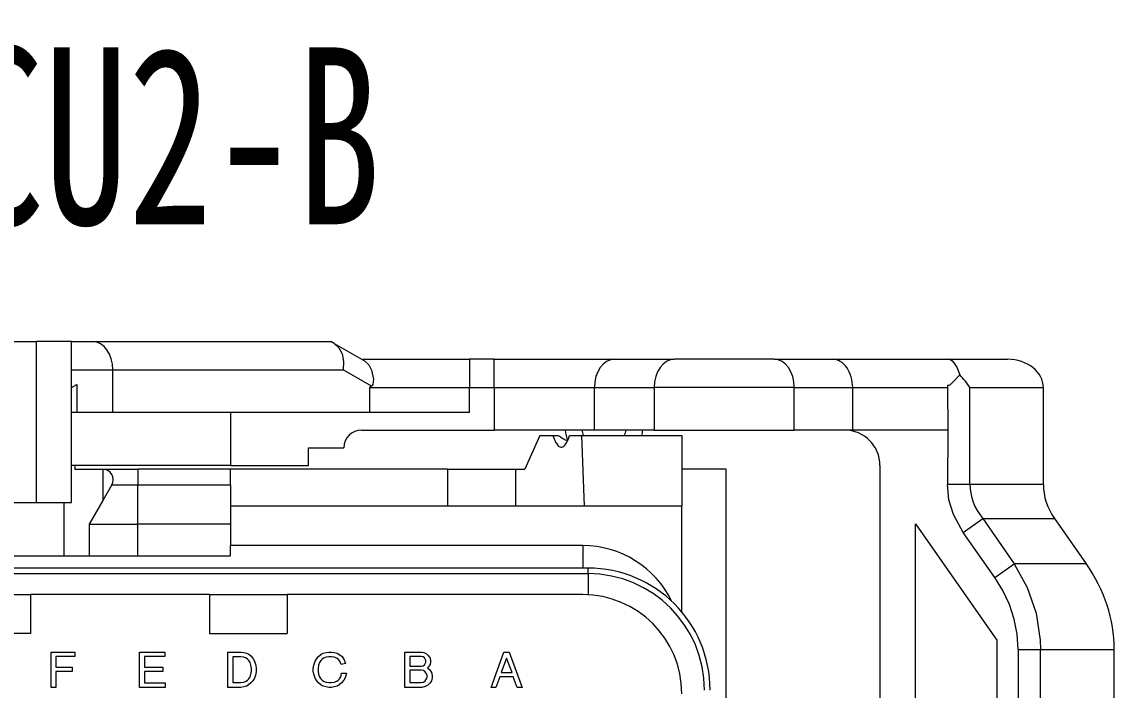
# Model space of a CAD drawing. Header units: inches. Extents: x 47316 to 59086, y 3141 to 11743.
# Drawn here: x 54119.66 to 54150.53, y 9568.89 to 9587.78 of the extents above; entities that cross this region are included whole.
import ezdxf

# ---------------------------------------------------------------- set-up
doc = ezdxf.new("R2010")
doc.units = ezdxf.units.IN
doc.header["$MEASUREMENT"] = 0
doc.styles.add('MtX_FangSong_GB2312', font='')
doc.styles.get('MtX_FangSong_GB2312').set_extended_font_data('FangSong_GB2312')

msp = doc.modelspace()

# ---------------------------------------------------------------- linework, layer by layer
at = {"color": 0, "lineweight": 15, "ltscale": 0.126526}
for p, q in [((54114.997, 9578.74), (54120.058, 9578.74)), ((54114.997, 9574.19), (54120.058, 9574.19))]:
    msp.add_line(p, q, dxfattribs=at)
at = {"color": 0, "lineweight": 15, "ltscale": 0.025}
for p, q in [((54121.058, 9578.74), (54120.058, 9578.74)), ((54127.758, 9575.74), (54128.758, 9575.74)), ((54121.938, 9575.14), (54122.938, 9575.14)), ((54120.058, 9574.19), (54121.058, 9574.19)), ((54120.483, 9568.968), (54120.483, 9569.968)), ((54122.983, 9568.968), (54122.983, 9569.968)), ((54125.483, 9568.968), (54125.483, 9569.968)), ((54130.483, 9568.968), (54130.483, 9569.968))]:
    msp.add_line(p, q, dxfattribs=at)
at = {"color": 0, "lineweight": 15, "ltscale": 0.11375}
for p, q in [((54120.058, 9578.74), (54120.058, 9574.19)), ((54121.058, 9574.19), (54121.058, 9578.74))]:
    msp.add_line(p, q, dxfattribs=at)
at = {"color": 0, "lineweight": 15, "ltscale": 0.015148}
msp.add_line((54121.058, 9578.74), (54121.664, 9578.74), dxfattribs=at)
at = {"color": 0, "lineweight": 15, "ltscale": 0.168202}
msp.add_line((54121.664, 9578.74), (54128.392, 9578.74), dxfattribs=at)
at = {"color": 0, "lineweight": 15, "ltscale": 0.002583}
msp.add_line((54128.481, 9578.689), (54128.392, 9578.74), dxfattribs=at)
at = {"color": 0, "lineweight": 15, "ltscale": 0.024787}
msp.add_line((54128.481, 9578.689), (54129.34, 9578.193), dxfattribs=at)
at = {"color": 0, "lineweight": 15}
for p, q in [((54128.481, 9578.689), (54128.615, 9578.569)), ((54128.615, 9578.569), (54128.706, 9578.396)), ((54128.706, 9578.396), (54128.751, 9578.177)), ((54128.751, 9578.177), (54128.743, 9577.94)), ((54129.34, 9578.193), (54129.461, 9578.085)), ((54145.965, 9578.18), (54146.083, 9578.022)), ((54129.461, 9578.085), (54129.543, 9577.935)), ((54129.543, 9577.935), (54129.591, 9577.684)), ((54146.083, 9578.022), (54146.163, 9577.798)), ((54129.574, 9577.531), (54129.56, 9577.501)), ((54129.591, 9577.684), (54129.574, 9577.531)), ((54145.866, 9577.508), (54145.897, 9577.528)), ((54145.897, 9577.528), (54145.965, 9577.59)), ((54129.56, 9577.501), (54129.54, 9577.48)), ((54145.815, 9577.507), (54145.866, 9577.508)), ((54139.558, 9547.44), (54139.558, 9575.14)), ((54145.858, 9574.272), (54145.815, 9574.707)), ((54145.984, 9573.854), (54145.858, 9574.272)), ((54146.258, 9573.35), (54145.984, 9573.854)), ((54135.658, 9572.34), (54101.458, 9572.34)), ((54135.658, 9572.34), (54101.458, 9572.34)), ((54147.704, 9572.465), (54148.072, 9571.792)), ((54101.458, 9572.183), (54135.658, 9572.183)), ((54147.38, 9571.706), (54147.15, 9572.077)), ((54147.566, 9571.312), (54147.38, 9571.706)), ((54148.072, 9571.792), (54148.323, 9571.062)), ((54147.703, 9570.9), (54147.566, 9571.312)), ((54148.323, 9571.062), (54148.44, 9570.299)), ((54147.787, 9570.474), (54147.703, 9570.9)), ((54147.815, 9570.042), (54147.787, 9570.474)), ((54148.44, 9570.299), (54148.448, 9570.042))]:
    msp.add_line(p, q, dxfattribs=at)
at = {"color": 0, "lineweight": 15, "ltscale": 0.0762}
msp.add_line((54129.258, 9578.24), (54132.306, 9578.24), dxfattribs=at)
at = {"color": 0, "lineweight": 15, "ltscale": 0.017599}
for p, q in [((54133.01, 9578.24), (54132.306, 9578.24)), ((54132.306, 9577.44), (54133.01, 9577.44))]:
    msp.add_line(p, q, dxfattribs=at)
at = {"color": 0, "lineweight": 15, "ltscale": 0.02}
for p, q in [((54132.306, 9578.24), (54132.306, 9577.44)), ((54133.01, 9577.44), (54133.01, 9578.24))]:
    msp.add_line(p, q, dxfattribs=at)
at = {"color": 0, "lineweight": 15, "ltscale": 0.084853}
msp.add_line((54133.01, 9578.24), (54136.404, 9578.24), dxfattribs=at)
at = {"color": 0, "lineweight": 15, "ltscale": 0.042242}
for p, q in [((54136.404, 9578.24), (54138.094, 9578.24)), ((54135.838, 9577.44), (54137.528, 9577.44)), ((54137.528, 9576.24), (54135.838, 9576.24))]:
    msp.add_line(p, q, dxfattribs=at)
at = {"color": 0, "lineweight": 15, "ltscale": 0.035355}
for p, q in [((54139.508, 9578.24), (54138.094, 9578.24)), ((54140.922, 9578.24), (54139.508, 9578.24))]:
    msp.add_line(p, q, dxfattribs=at)
at = {"color": 0, "lineweight": 15, "ltscale": 0.041213}
for p, q in [((54140.922, 9578.24), (54142.571, 9578.24)), ((54141.488, 9577.44), (54143.136, 9577.44)), ((54143.136, 9576.24), (54141.488, 9576.24))]:
    msp.add_line(p, q, dxfattribs=at)
at = {"color": 0, "lineweight": 15, "ltscale": 0.081065}
msp.add_line((54142.571, 9578.24), (54145.813, 9578.24), dxfattribs=at)
at = {"color": 0, "lineweight": 15, "ltscale": 0.042548}
msp.add_line((54145.813, 9578.24), (54147.515, 9578.24), dxfattribs=at)
at = {"color": 0, "lineweight": 15, "ltscale": 0.029289}
msp.add_line((54121.058, 9577.94), (54122.23, 9577.94), dxfattribs=at)
at = {"color": 0, "lineweight": 15, "ltscale": 0.162843}
msp.add_line((54122.23, 9577.94), (54128.743, 9577.94), dxfattribs=at)
at = {"color": 0, "lineweight": 15, "ltscale": 0.03}
for p, q in [((54122.23, 9576.74), (54122.23, 9577.94)), ((54133.01, 9577.44), (54133.01, 9576.24)), ((54135.838, 9576.24), (54135.838, 9577.44)), ((54137.528, 9577.44), (54137.528, 9576.24)), ((54141.488, 9576.24), (54141.488, 9577.44)), ((54143.136, 9577.44), (54143.136, 9576.24)), ((54145.815, 9577.44), (54145.823, 9576.24))]:
    msp.add_line(p, q, dxfattribs=at)
at = {"color": 0, "lineweight": 15, "ltscale": 0.023012}
msp.add_line((54129.54, 9577.48), (54128.743, 9577.94), dxfattribs=at)
at = {"color": 0, "lineweight": 15, "ltscale": 0.004509}
msp.add_line((54121.058, 9577.44), (54121.214, 9577.531), dxfattribs=at)
at = {"color": 0, "lineweight": 15, "ltscale": 0.019754}
msp.add_line((54121.214, 9577.531), (54121.214, 9576.74), dxfattribs=at)
at = {"color": 0, "lineweight": 15, "ltscale": 0.007176}
msp.add_line((54145.965, 9577.59), (54146.163, 9577.798), dxfattribs=at)
at = {"color": 0, "lineweight": 15, "ltscale": 0.00186}
msp.add_line((54129.54, 9577.48), (54129.478, 9577.44), dxfattribs=at)
at = {"color": 0, "lineweight": 15, "ltscale": 0.070711}
for p, q in [((54129.478, 9577.44), (54132.306, 9577.44)), ((54133.01, 9577.44), (54135.838, 9577.44)), ((54132.306, 9576.74), (54129.478, 9576.74)), ((54135.838, 9576.24), (54133.01, 9576.24))]:
    msp.add_line(p, q, dxfattribs=at)
at = {"color": 0, "lineweight": 15, "ltscale": 0.0175}
for p, q in [((54129.478, 9577.44), (54129.478, 9576.74)), ((54132.306, 9576.74), (54132.306, 9577.44))]:
    msp.add_line(p, q, dxfattribs=at)
at = {"color": 0, "lineweight": 15, "ltscale": 0.049498}
for p, q in [((54139.508, 9577.44), (54137.528, 9577.44)), ((54137.528, 9576.24), (54139.508, 9576.24))]:
    msp.add_line(p, q, dxfattribs=at)
at = {"color": 0, "lineweight": 15, "ltscale": 0.049497}
for p, q in [((54141.488, 9577.44), (54139.508, 9577.44)), ((54139.508, 9576.24), (54141.488, 9576.24))]:
    msp.add_line(p, q, dxfattribs=at)
at = {"color": 0, "lineweight": 15, "ltscale": 0.066972}
msp.add_line((54143.136, 9577.44), (54145.815, 9577.44), dxfattribs=at)
at = {"color": 0, "lineweight": 15, "ltscale": 0.001672}
msp.add_line((54145.815, 9577.507), (54145.815, 9577.44), dxfattribs=at)
at = {"color": 0, "lineweight": 15, "ltscale": 0.051952}
for p, q in [((54146.448, 9577.44), (54148.526, 9577.44)), ((54148.526, 9574.707), (54146.448, 9574.707)), ((54148.448, 9570.042), (54150.526, 9570.042))]:
    msp.add_line(p, q, dxfattribs=at)
at = {"color": 0, "lineweight": 15, "ltscale": 0.068324}
for p, q in [((54146.448, 9574.707), (54146.448, 9577.44)), ((54148.526, 9574.707), (54148.526, 9577.44))]:
    msp.add_line(p, q, dxfattribs=at)
at = {"color": 0, "lineweight": 15, "ltscale": 0.003905}
msp.add_line((54121.214, 9576.74), (54121.058, 9576.74), dxfattribs=at)
at = {"color": 0, "lineweight": 15, "ltscale": 0.025385}
msp.add_line((54122.23, 9576.74), (54121.214, 9576.74), dxfattribs=at)
at = {"color": 0, "lineweight": 15, "ltscale": 0.1812}
msp.add_line((54129.478, 9576.74), (54122.23, 9576.74), dxfattribs=at)
at = {"color": 0, "lineweight": 15, "ltscale": 0.0375}
for p, q in [((54125.558, 9576.74), (54125.558, 9575.24)), ((54120.858, 9572.69), (54120.858, 9574.19))]:
    msp.add_line(p, q, dxfattribs=at)
at = {"color": 0, "lineweight": 15, "ltscale": 0.093799}
msp.add_line((54129.258, 9576.24), (54133.01, 9576.24), dxfattribs=at)
at = {"color": 0, "lineweight": 15, "ltscale": 0.026044}
msp.add_line((54134.297, 9576.09), (54133.87, 9575.14), dxfattribs=at)
at = {"color": 0, "lineweight": 15, "ltscale": 0.009163}
msp.add_line((54134.297, 9576.09), (54134.664, 9576.09), dxfattribs=at)
at = {"color": 0, "lineweight": 15, "ltscale": 0.003844}
msp.add_line((54134.664, 9576.09), (54134.817, 9576.09), dxfattribs=at)
at = {"color": 0, "lineweight": 15, "ltscale": 0.008588}
msp.add_line((54135.137, 9576.09), (54135.481, 9576.09), dxfattribs=at)
at = {"color": 0, "lineweight": 15, "ltscale": 0.050042}
msp.add_line((54135.563, 9574.09), (54135.481, 9576.09), dxfattribs=at)
at = {"color": 0, "lineweight": 15, "ltscale": 0.070676}
msp.add_line((54135.481, 9576.09), (54138.308, 9576.09), dxfattribs=at)
at = {"color": 0, "lineweight": 15, "ltscale": 0.05}
msp.add_line((54138.308, 9576.09), (54138.308, 9574.09), dxfattribs=at)
at = {"color": 0, "lineweight": 15, "ltscale": 0.067154}
msp.add_line((54145.823, 9576.24), (54143.136, 9576.24), dxfattribs=at)
at = {"color": 0, "lineweight": 15, "ltscale": 0.038325}
msp.add_line((54145.823, 9576.24), (54145.815, 9574.707), dxfattribs=at)
at = {"color": 0, "lineweight": 15, "ltscale": 0.0125}
msp.add_line((54127.758, 9575.24), (54127.758, 9575.74), dxfattribs=at)
at = {"color": 0, "lineweight": 15, "ltscale": 0.000450667}
msp.add_line((54134.801, 9575.812), (54134.814, 9575.799), dxfattribs=at)
at = {"color": 0, "lineweight": 15, "ltscale": 0.1125}
msp.add_line((54125.558, 9575.24), (54121.058, 9575.24), dxfattribs=at)
at = {"color": 0, "lineweight": 15, "ltscale": 0.002499}
msp.add_line((54121.158, 9575.24), (54121.158, 9575.14), dxfattribs=at)
at = {"color": 0, "lineweight": 15, "ltscale": 0.019509}
msp.add_line((54121.158, 9575.14), (54121.938, 9575.14), dxfattribs=at)
at = {"color": 0, "lineweight": 15, "ltscale": 0.000177765}
msp.add_line((54121.938, 9575.14), (54121.945, 9575.14), dxfattribs=at)
at = {"color": 0, "lineweight": 15, "ltscale": 0.02219}
msp.add_line((54121.945, 9575.14), (54121.945, 9574.253), dxfattribs=at)
at = {"color": 0, "lineweight": 15, "ltscale": 0.065491}
for p, q in [((54125.558, 9575.14), (54122.938, 9575.14)), ((54122.938, 9574.69), (54125.558, 9574.69)), ((54125.558, 9573.582), (54122.938, 9573.582))]:
    msp.add_line(p, q, dxfattribs=at)
at = {"color": 0, "lineweight": 15, "ltscale": 0.0075}
for p, q in [((54122.938, 9575.14), (54122.938, 9574.84)), ((54125.558, 9574.84), (54125.558, 9575.14)), ((54120.62, 9569.843), (54120.62, 9569.543)), ((54123.12, 9569.843), (54123.12, 9569.543))]:
    msp.add_line(p, q, dxfattribs=at)
at = {"color": 0, "lineweight": 15, "ltscale": 0.055}
for p, q in [((54125.558, 9575.24), (54127.758, 9575.24)), ((54124.958, 9571.59), (54127.158, 9571.59)), ((54124.958, 9570.49), (54127.158, 9570.49))]:
    msp.add_line(p, q, dxfattribs=at)
at = {"color": 0, "lineweight": 15, "ltscale": 0.153174}
msp.add_line((54131.685, 9575.14), (54125.558, 9575.14), dxfattribs=at)
at = {"color": 0, "lineweight": 15, "ltscale": 0.048296}
msp.add_line((54131.685, 9575.14), (54133.617, 9575.14), dxfattribs=at)
at = {"color": 0, "lineweight": 15, "ltscale": 0.02625}
for p, q in [((54131.685, 9575.14), (54131.685, 9574.09)), ((54133.617, 9574.09), (54133.617, 9575.14))]:
    msp.add_line(p, q, dxfattribs=at)
at = {"color": 0, "lineweight": 15, "ltscale": 0.006322}
msp.add_line((54133.617, 9575.14), (54133.87, 9575.14), dxfattribs=at)
at = {"color": 0, "lineweight": 15, "ltscale": 0.03125}
msp.add_line((54139.558, 9575.14), (54138.308, 9575.14), dxfattribs=at)
at = {"color": 0, "lineweight": 15, "ltscale": 0.29875}
msp.add_line((54143.908, 9575.24), (54143.908, 9563.29), dxfattribs=at)
at = {"color": 0, "lineweight": 15, "ltscale": 0.00375}
for p, q in [((54122.938, 9574.84), (54122.938, 9574.69)), ((54125.558, 9574.69), (54125.558, 9574.84)), ((54133.281, 9569.968), (54133.431, 9569.968))]:
    msp.add_line(p, q, dxfattribs=at)
at = {"color": 0, "lineweight": 15, "ltscale": 0.012635}
msp.add_line((54122.198, 9574.69), (54121.945, 9574.253), dxfattribs=at)
at = {"color": 0, "lineweight": 15, "ltscale": 0.018504}
msp.add_line((54122.198, 9574.69), (54122.938, 9574.69), dxfattribs=at)
at = {"color": 0, "lineweight": 15, "ltscale": 0.027721}
msp.add_line((54122.938, 9573.582), (54122.938, 9574.69), dxfattribs=at)
at = {"color": 0, "lineweight": 15, "ltscale": 0.015}
msp.add_line((54125.558, 9574.69), (54125.558, 9574.09), dxfattribs=at)
at = {"color": 0, "lineweight": 15, "ltscale": 0.015826}
for p, q in [((54146.448, 9574.707), (54145.815, 9574.707)), ((54147.815, 9570.042), (54148.448, 9570.042))]:
    msp.add_line(p, q, dxfattribs=at)
at = {"color": 0, "lineweight": 15, "ltscale": 0.019374}
msp.add_line((54121.945, 9574.253), (54121.558, 9573.582), dxfattribs=at)
at = {"color": 0, "lineweight": 15, "ltscale": 0.027859}
msp.add_line((54125.558, 9574.09), (54125.558, 9572.976), dxfattribs=at)
at = {"color": 0, "lineweight": 15, "ltscale": 0.31875}
msp.add_line((54138.308, 9574.09), (54125.558, 9574.09), dxfattribs=at)
at = {"color": 0, "lineweight": 15, "ltscale": 0.074773}
msp.add_line((54138.308, 9571.099), (54138.308, 9574.09), dxfattribs=at)
at = {"color": 0, "lineweight": 15, "ltscale": 0.022279}
for p, q in [((54121.558, 9573.582), (54121.558, 9572.69)), ((54122.938, 9572.69), (54122.938, 9573.582))]:
    msp.add_line(p, q, dxfattribs=at)
at = {"color": 0, "lineweight": 15, "ltscale": 0.034509}
msp.add_line((54121.558, 9573.582), (54122.938, 9573.582), dxfattribs=at)
at = {"color": 0, "lineweight": 15, "ltscale": 0.288787}
msp.add_line((54144.908, 9562.04), (54144.908, 9573.592), dxfattribs=at)
at = {"color": 0, "lineweight": 15, "ltscale": 0.100248}
msp.add_line((54144.908, 9573.592), (54147.208, 9570.307), dxfattribs=at)
at = {"color": 0, "lineweight": 15, "ltscale": 0.016899}
for p, q in [((54146.258, 9573.35), (54146.812, 9573.738)), ((54147.15, 9572.077), (54147.704, 9572.465))]:
    msp.add_line(p, q, dxfattribs=at)
at = {"color": 0, "lineweight": 15, "ltscale": 0.050768}
for p, q in [((54146.812, 9573.738), (54148.843, 9573.738)), ((54149.735, 9572.465), (54147.704, 9572.465))]:
    msp.add_line(p, q, dxfattribs=at)
at = {"color": 0, "lineweight": 15, "ltscale": 0.038864}
for p, q in [((54146.812, 9573.738), (54147.704, 9572.465)), ((54148.843, 9573.738), (54149.735, 9572.465)), ((54147.15, 9572.077), (54146.258, 9573.35))]:
    msp.add_line(p, q, dxfattribs=at)
at = {"color": 0, "lineweight": 15, "ltscale": 0.24875}
msp.add_line((54135.508, 9572.976), (54125.558, 9572.976), dxfattribs=at)
at = {"color": 0, "lineweight": 15, "ltscale": 0.007141}
msp.add_line((54125.558, 9572.69), (54125.558, 9572.976), dxfattribs=at)
at = {"color": 0, "lineweight": 15, "ltscale": 0.015891}
msp.add_line((54135.508, 9572.976), (54135.508, 9572.34), dxfattribs=at)
at = {"color": 0, "lineweight": 15, "ltscale": 0.35}
msp.add_line((54111.558, 9572.69), (54125.558, 9572.69), dxfattribs=at)
at = {"color": 0, "lineweight": 15, "ltscale": 0.003928}
msp.add_line((54135.658, 9572.183), (54135.658, 9572.34), dxfattribs=at)
at = {"color": 0, "lineweight": 15, "ltscale": 0.014922}
msp.add_line((54135.658, 9572.183), (54135.658, 9571.586), dxfattribs=at)
at = {"color": 0, "lineweight": 15, "ltscale": 0.0675}
for p, q in [((54117.208, 9571.59), (54119.908, 9571.59)), ((54119.908, 9570.49), (54117.208, 9570.49))]:
    msp.add_line(p, q, dxfattribs=at)
at = {"color": 0, "lineweight": 15, "ltscale": 0.12625}
msp.add_line((54124.958, 9571.59), (54119.908, 9571.59), dxfattribs=at)
at = {"color": 0, "lineweight": 15, "ltscale": 0.027499}
for p, q in [((54119.908, 9570.49), (54119.908, 9571.59)), ((54124.958, 9571.59), (54124.958, 9570.49)), ((54127.158, 9571.59), (54127.158, 9570.49))]:
    msp.add_line(p, q, dxfattribs=at)
at = {"color": 0, "lineweight": 15, "ltscale": 0.20875}
msp.add_line((54135.508, 9571.59), (54127.158, 9571.59), dxfattribs=at)
at = {"color": 0, "lineweight": 15, "ltscale": 0.206668}
msp.add_line((54147.208, 9570.307), (54147.208, 9562.04), dxfattribs=at)
at = {"color": 0, "lineweight": 15, "ltscale": 0.016875}
msp.add_line((54120.483, 9569.968), (54121.158, 9569.968), dxfattribs=at)
at = {"color": 0, "lineweight": 15, "ltscale": 0.013438}
msp.add_line((54121.158, 9569.843), (54120.62, 9569.843), dxfattribs=at)
at = {"color": 0, "lineweight": 15, "ltscale": 0.003125}
for p, q in [((54121.158, 9569.968), (54121.158, 9569.843)), ((54123.695, 9569.968), (54123.695, 9569.843)), ((54121.083, 9569.543), (54121.083, 9569.418)), ((54123.645, 9569.543), (54123.645, 9569.418)), ((54123.708, 9569.093), (54123.708, 9568.968))]:
    msp.add_line(p, q, dxfattribs=at)
at = {"color": 0, "lineweight": 15, "ltscale": 0.017813}
msp.add_line((54122.983, 9569.968), (54123.695, 9569.968), dxfattribs=at)
at = {"color": 0, "lineweight": 15, "ltscale": 0.014375}
msp.add_line((54123.695, 9569.843), (54123.12, 9569.843), dxfattribs=at)
at = {"color": 0, "lineweight": 15, "ltscale": 0.009063}
for p, q in [((54125.483, 9569.968), (54125.845, 9569.968)), ((54125.845, 9568.968), (54125.483, 9568.968))]:
    msp.add_line(p, q, dxfattribs=at)
at = {"color": 0, "lineweight": 15, "ltscale": 0.018124}
msp.add_line((54125.62, 9569.831), (54125.62, 9569.106), dxfattribs=at)
at = {"color": 0, "lineweight": 15, "ltscale": 0.005625}
for p, q in [((54125.845, 9569.831), (54125.62, 9569.831)), ((54125.62, 9569.106), (54125.845, 9569.106))]:
    msp.add_line(p, q, dxfattribs=at)
at = {"color": 0, "lineweight": 15, "ltscale": 0.00221}
for p, q in [((54125.845, 9569.968), (54125.933, 9569.956)), ((54125.933, 9569.818), (54125.845, 9569.831)), ((54126.145, 9569.506), (54126.133, 9569.593)), ((54126.27, 9569.593), (54126.283, 9569.506)), ((54127.895, 9569.506), (54127.908, 9569.593)), ((54128.045, 9569.593), (54128.033, 9569.506)), ((54125.933, 9568.981), (54125.845, 9568.968)), ((54131.195, 9569.093), (54131.133, 9569.031))]:
    msp.add_line(p, q, dxfattribs=at)
at = {"color": 0, "lineweight": 15, "ltscale": 0.001977}
for p, q in [((54125.933, 9569.956), (54126.008, 9569.931)), ((54126.133, 9569.593), (54126.108, 9569.668)), ((54128.07, 9569.668), (54128.045, 9569.593)), ((54126.108, 9569.268), (54126.133, 9569.343)), ((54128.045, 9569.343), (54128.07, 9569.268)), ((54128.183, 9569.143), (54128.258, 9569.118)), ((54128.483, 9569.118), (54128.558, 9569.143))]:
    msp.add_line(p, q, dxfattribs=at)
at = {"color": 0, "lineweight": 15, "ltscale": 0.001683}
for p, q in [((54125.995, 9569.793), (54125.933, 9569.818)), ((54126.008, 9569.931), (54126.07, 9569.906)), ((54125.933, 9569.118), (54125.995, 9569.143))]:
    msp.add_line(p, q, dxfattribs=at)
at = {"color": 0, "lineweight": 15, "ltscale": 0.001127}
for p, q in [((54126.033, 9569.768), (54125.995, 9569.793)), ((54128.183, 9569.793), (54128.145, 9569.768)), ((54131.033, 9569.806), (54130.995, 9569.831)), ((54130.995, 9569.581), (54131.033, 9569.606)), ((54125.995, 9569.143), (54126.033, 9569.168)), ((54128.145, 9569.168), (54128.183, 9569.143)), ((54128.558, 9569.143), (54128.595, 9569.168))]:
    msp.add_line(p, q, dxfattribs=at)
at = {"color": 0, "lineweight": 15, "ltscale": 0.002001}
for p, q in [((54126.07, 9569.906), (54126.133, 9569.856)), ((54126.133, 9569.856), (54126.183, 9569.793)), ((54127.995, 9569.781), (54128.045, 9569.843)), ((54128.645, 9569.893), (54128.708, 9569.843)), ((54131.12, 9569.518), (54131.183, 9569.468)), ((54126.183, 9569.156), (54126.133, 9569.093)), ((54128.045, 9569.093), (54127.995, 9569.156))]:
    msp.add_line(p, q, dxfattribs=at)
at = {"color": 0, "lineweight": 15, "ltscale": 0.00252}
msp.add_line((54126.183, 9569.793), (54126.233, 9569.706), dxfattribs=at)
at = {"color": 0, "lineweight": 15, "ltscale": 0.002441}
for p, q in [((54128.045, 9569.843), (54128.12, 9569.906)), ((54126.133, 9569.093), (54126.058, 9569.031)), ((54128.12, 9569.031), (54128.045, 9569.093)), ((54128.695, 9569.093), (54128.62, 9569.031)), ((54128.758, 9569.168), (54128.695, 9569.093))]:
    msp.add_line(p, q, dxfattribs=at)
at = {"color": 0, "lineweight": 15, "ltscale": 0.001397}
msp.add_line((54128.12, 9569.906), (54128.17, 9569.931), dxfattribs=at)
at = {"color": 0, "lineweight": 15, "ltscale": 0.002276}
for p, q in [((54128.17, 9569.931), (54128.258, 9569.956)), ((54128.483, 9569.956), (54128.57, 9569.931)), ((54131.233, 9569.393), (54131.258, 9569.306))]:
    msp.add_line(p, q, dxfattribs=at)
at = {"color": 0, "lineweight": 15, "ltscale": 0.001976}
for p, q in [((54128.258, 9569.818), (54128.183, 9569.793)), ((54128.558, 9569.793), (54128.483, 9569.818)), ((54126.008, 9569.006), (54125.933, 9568.981))]:
    msp.add_line(p, q, dxfattribs=at)
at = {"color": 0, "lineweight": 15, "ltscale": 0.0019}
for p, q in [((54128.258, 9569.956), (54128.333, 9569.968)), ((54128.333, 9569.831), (54128.258, 9569.818)), ((54128.408, 9569.968), (54128.483, 9569.956)), ((54128.483, 9569.818), (54128.408, 9569.831)), ((54128.258, 9569.118), (54128.333, 9569.106)), ((54128.333, 9568.968), (54128.258, 9568.981)), ((54128.408, 9569.106), (54128.483, 9569.118)), ((54128.483, 9568.981), (54128.408, 9568.968))]:
    msp.add_line(p, q, dxfattribs=at)
at = {"color": 0, "lineweight": 15, "ltscale": 0.001875}
for p, q in [((54128.333, 9569.968), (54128.408, 9569.968)), ((54128.408, 9569.831), (54128.333, 9569.831)), ((54126.145, 9569.431), (54126.145, 9569.506)), ((54126.283, 9569.506), (54126.283, 9569.431)), ((54127.895, 9569.431), (54127.895, 9569.506)), ((54128.033, 9569.506), (54128.033, 9569.431)), ((54128.333, 9569.106), (54128.408, 9569.106)), ((54128.408, 9568.968), (54128.333, 9568.968))]:
    msp.add_line(p, q, dxfattribs=at)
at = {"color": 0, "lineweight": 15, "ltscale": 0.001563}
for p, q in [((54128.608, 9569.756), (54128.558, 9569.793)), ((54131.258, 9569.306), (54131.258, 9569.243)), ((54131.008, 9569.118), (54131.058, 9569.156))]:
    msp.add_line(p, q, dxfattribs=at)
at = {"color": 0, "lineweight": 15, "ltscale": 0.002096}
for p, q in [((54128.57, 9569.931), (54128.645, 9569.893)), ((54131.02, 9569.956), (54131.095, 9569.918))]:
    msp.add_line(p, q, dxfattribs=at)
at = {"color": 0, "lineweight": 15, "ltscale": 0.002949}
msp.add_line((54128.708, 9569.843), (54128.77, 9569.743), dxfattribs=at)
at = {"color": 0, "lineweight": 15, "ltscale": 0.011875}
for p, q in [((54130.483, 9569.968), (54130.958, 9569.968)), ((54130.958, 9568.968), (54130.483, 9568.968))]:
    msp.add_line(p, q, dxfattribs=at)
at = {"color": 0, "lineweight": 15, "ltscale": 0.006876}
msp.add_line((54130.62, 9569.843), (54130.62, 9569.568), dxfattribs=at)
at = {"color": 0, "lineweight": 15, "ltscale": 0.008125}
for p, q in [((54130.945, 9569.843), (54130.62, 9569.843)), ((54130.62, 9569.568), (54130.945, 9569.568)), ((54123.12, 9569.418), (54123.12, 9569.093)), ((54130.945, 9569.456), (54130.62, 9569.456)), ((54130.62, 9569.106), (54130.945, 9569.106))]:
    msp.add_line(p, q, dxfattribs=at)
at = {"color": 0, "lineweight": 15, "ltscale": 0.001288}
for p, q in [((54130.995, 9569.831), (54130.945, 9569.843)), ((54130.945, 9569.568), (54130.995, 9569.581)), ((54131.095, 9569.206), (54131.108, 9569.256))]:
    msp.add_line(p, q, dxfattribs=at)
at = {"color": 0, "lineweight": 15, "ltscale": 0.001594}
for p, q in [((54130.958, 9569.968), (54131.02, 9569.956)), ((54131.008, 9569.443), (54130.945, 9569.456))]:
    msp.add_line(p, q, dxfattribs=at)
at = {"color": 0, "lineweight": 15, "ltscale": 0.001126}
for p, q in [((54131.058, 9569.768), (54131.033, 9569.806)), ((54131.033, 9569.606), (54131.058, 9569.643))]:
    msp.add_line(p, q, dxfattribs=at)
at = {"color": 0, "lineweight": 15, "ltscale": 0.001768}
msp.add_line((54131.095, 9569.918), (54131.145, 9569.868), dxfattribs=at)
at = {"color": 0, "lineweight": 15, "ltscale": 0.002253}
for p, q in [((54131.145, 9569.868), (54131.195, 9569.793)), ((54131.195, 9569.618), (54131.145, 9569.543))]:
    msp.add_line(p, q, dxfattribs=at)
at = {"color": 0, "lineweight": 15, "ltscale": 0.001593}
for p, q in [((54131.195, 9569.793), (54131.208, 9569.731)), ((54131.208, 9569.681), (54131.195, 9569.618)), ((54130.945, 9569.106), (54131.008, 9569.118))]:
    msp.add_line(p, q, dxfattribs=at)
at = {"color": 0, "lineweight": 15, "ltscale": 0.026592}
for p, q in [((54132.918, 9568.968), (54133.281, 9569.968)), ((54133.431, 9569.968), (54133.793, 9568.968))]:
    msp.add_line(p, q, dxfattribs=at)
at = {"color": 0, "lineweight": 15, "ltscale": 0.010681}
msp.add_line((54133.356, 9569.793), (54133.206, 9569.393), dxfattribs=at)
at = {"color": 0, "lineweight": 15, "ltscale": 0.010794}
msp.add_line((54133.518, 9569.393), (54133.356, 9569.793), dxfattribs=at)
at = {"color": 0, "lineweight": 15, "ltscale": 0.217181}
msp.add_line((54147.815, 9570.042), (54147.815, 9561.354), dxfattribs=at)
at = {"color": 0, "lineweight": 15, "ltscale": 0.437558}
for p, q in [((54148.448, 9552.539), (54148.448, 9570.042)), ((54150.526, 9552.539), (54150.526, 9570.042))]:
    msp.add_line(p, q, dxfattribs=at)
at = {"color": 0, "lineweight": 15, "ltscale": 0.011562}
for p, q in [((54120.62, 9569.543), (54121.083, 9569.543)), ((54121.083, 9569.418), (54120.62, 9569.418))]:
    msp.add_line(p, q, dxfattribs=at)
at = {"color": 0, "lineweight": 15, "ltscale": 0.013125}
for p, q in [((54123.12, 9569.543), (54123.645, 9569.543)), ((54123.645, 9569.418), (54123.12, 9569.418))]:
    msp.add_line(p, q, dxfattribs=at)
at = {"color": 0, "lineweight": 15, "ltscale": 0.001326}
for p, q in [((54126.07, 9569.731), (54126.033, 9569.768)), ((54128.145, 9569.768), (54128.108, 9569.731)), ((54126.033, 9569.168), (54126.07, 9569.206)), ((54128.108, 9569.206), (54128.145, 9569.168)), ((54128.595, 9569.168), (54128.633, 9569.206))]:
    msp.add_line(p, q, dxfattribs=at)
at = {"color": 0, "lineweight": 15, "ltscale": 0.001822}
for p, q in [((54126.108, 9569.668), (54126.07, 9569.731)), ((54128.108, 9569.731), (54128.07, 9569.668)), ((54126.07, 9569.206), (54126.108, 9569.268)), ((54128.07, 9569.268), (54128.108, 9569.206)), ((54128.633, 9569.206), (54128.67, 9569.268)), ((54131.233, 9569.156), (54131.195, 9569.093))]:
    msp.add_line(p, q, dxfattribs=at)
at = {"color": 0, "lineweight": 15, "ltscale": 0.002964}
for p, q in [((54126.233, 9569.706), (54126.27, 9569.593)), ((54127.908, 9569.593), (54127.945, 9569.706)), ((54126.27, 9569.343), (54126.233, 9569.231)), ((54127.945, 9569.231), (54127.908, 9569.343))]:
    msp.add_line(p, q, dxfattribs=at)
at = {"color": 0, "lineweight": 15, "ltscale": 0.002254}
for p, q in [((54127.945, 9569.706), (54127.995, 9569.781)), ((54126.233, 9569.231), (54126.183, 9569.156)), ((54127.995, 9569.156), (54127.945, 9569.231)), ((54131.183, 9569.468), (54131.233, 9569.393))]:
    msp.add_line(p, q, dxfattribs=at)
at = {"color": 0, "lineweight": 15, "ltscale": 0.001562}
for p, q in [((54128.645, 9569.706), (54128.608, 9569.756)), ((54131.058, 9569.406), (54131.008, 9569.443)), ((54131.095, 9569.356), (54131.058, 9569.406)), ((54131.058, 9569.156), (54131.095, 9569.206))]:
    msp.add_line(p, q, dxfattribs=at)
at = {"color": 0, "lineweight": 15, "ltscale": 0.002381}
msp.add_line((54128.683, 9569.618), (54128.645, 9569.706), dxfattribs=at)
at = {"color": 0, "lineweight": 15, "ltscale": 0.003187}
msp.add_line((54128.808, 9569.643), (54128.683, 9569.618), dxfattribs=at)
at = {"color": 0, "lineweight": 15, "ltscale": 0.002669}
msp.add_line((54128.77, 9569.743), (54128.808, 9569.643), dxfattribs=at)
at = {"color": 0, "lineweight": 15, "ltscale": 0.000987729}
for p, q in [((54131.07, 9569.731), (54131.058, 9569.768)), ((54131.058, 9569.643), (54131.07, 9569.681))]:
    msp.add_line(p, q, dxfattribs=at)
at = {"color": 0, "lineweight": 15, "ltscale": 0.001251}
for p, q in [((54131.07, 9569.681), (54131.07, 9569.731)), ((54131.208, 9569.731), (54131.208, 9569.681))]:
    msp.add_line(p, q, dxfattribs=at)
at = {"color": 0, "lineweight": 15, "ltscale": 0.000884207}
msp.add_line((54131.145, 9569.543), (54131.12, 9569.518), dxfattribs=at)
at = {"color": 0, "lineweight": 15, "ltscale": 0.01125}
msp.add_line((54120.62, 9569.418), (54120.62, 9568.968), dxfattribs=at)
at = {"color": 0, "lineweight": 15, "ltscale": 0.002209}
for p, q in [((54126.133, 9569.343), (54126.145, 9569.431)), ((54126.283, 9569.431), (54126.27, 9569.343)), ((54127.908, 9569.343), (54127.895, 9569.431)), ((54128.033, 9569.431), (54128.045, 9569.343)), ((54125.845, 9569.106), (54125.933, 9569.118))]:
    msp.add_line(p, q, dxfattribs=at)
at = {"color": 0, "lineweight": 15, "ltscale": 0.002576}
msp.add_line((54128.67, 9569.268), (54128.695, 9569.368), dxfattribs=at)
at = {"color": 0, "lineweight": 15, "ltscale": 0.003437}
for p, q in [((54128.695, 9569.368), (54128.833, 9569.368)), ((54133.056, 9568.968), (54132.918, 9568.968))]:
    msp.add_line(p, q, dxfattribs=at)
at = {"color": 0, "lineweight": 15, "ltscale": 0.002095}
msp.add_line((54128.795, 9569.243), (54128.758, 9569.168), dxfattribs=at)
at = {"color": 0, "lineweight": 15, "ltscale": 0.003263}
msp.add_line((54128.833, 9569.368), (54128.795, 9569.243), dxfattribs=at)
at = {"color": 0, "lineweight": 15, "ltscale": 0.008749}
msp.add_line((54130.62, 9569.456), (54130.62, 9569.106), dxfattribs=at)
at = {"color": 0, "lineweight": 15, "ltscale": 0.00129}
msp.add_line((54131.108, 9569.306), (54131.095, 9569.356), dxfattribs=at)
at = {"color": 0, "lineweight": 15, "ltscale": 0.00125}
msp.add_line((54131.108, 9569.256), (54131.108, 9569.306), dxfattribs=at)
at = {"color": 0, "lineweight": 15, "ltscale": 0.002274}
msp.add_line((54131.258, 9569.243), (54131.233, 9569.156), dxfattribs=at)
at = {"color": 0, "lineweight": 15, "ltscale": 0.00801}
for p, q in [((54133.168, 9569.268), (54133.056, 9568.968)), ((54133.656, 9568.968), (54133.543, 9569.268))]:
    msp.add_line(p, q, dxfattribs=at)
at = {"color": 0, "lineweight": 15, "ltscale": 0.009375}
msp.add_line((54133.543, 9569.268), (54133.168, 9569.268), dxfattribs=at)
at = {"color": 0, "lineweight": 15, "ltscale": 0.007812}
msp.add_line((54133.206, 9569.393), (54133.518, 9569.393), dxfattribs=at)
at = {"color": 0, "lineweight": 15, "ltscale": 0.003438}
for p, q in [((54120.62, 9568.968), (54120.483, 9568.968)), ((54133.793, 9568.968), (54133.656, 9568.968))]:
    msp.add_line(p, q, dxfattribs=at)
at = {"color": 0, "lineweight": 15, "ltscale": 0.018125}
msp.add_line((54123.708, 9568.968), (54122.983, 9568.968), dxfattribs=at)
at = {"color": 0, "lineweight": 15, "ltscale": 0.014687}
msp.add_line((54123.12, 9569.093), (54123.708, 9569.093), dxfattribs=at)
at = {"color": 0, "lineweight": 15, "ltscale": 0.001398}
for p, q in [((54126.058, 9569.031), (54126.008, 9569.006)), ((54128.17, 9569.006), (54128.12, 9569.031)), ((54128.62, 9569.031), (54128.57, 9569.006))]:
    msp.add_line(p, q, dxfattribs=at)
at = {"color": 0, "lineweight": 15, "ltscale": 0.002275}
for p, q in [((54128.258, 9568.981), (54128.17, 9569.006)), ((54128.57, 9569.006), (54128.483, 9568.981))]:
    msp.add_line(p, q, dxfattribs=at)
at = {"color": 0, "lineweight": 15, "ltscale": 0.002577}
msp.add_line((54131.058, 9568.993), (54130.958, 9568.968), dxfattribs=at)
at = {"color": 0, "lineweight": 15, "ltscale": 0.002097}
msp.add_line((54131.133, 9569.031), (54131.058, 9568.993), dxfattribs=at)
at = {"color": 0, "lineweight": 15}
for centre, radius, start, end in [((54145.807, 9578.006), 0.235, 47.7828, 88.3629), ((54144.807, 9576.422), 1.932, 31.828, 45.4244), ((54129.258, 9575.74), 0.5, 90, 180), ((54135.73, 9577.367), 1.57, 234.4386, 245.7203), ((54136.108, 9576.34), 1.1, 185.2159, 201.1597), ((54136.108, 9576.341), 0.633, 189.108, 203.2983), ((54136.108, 9576.34), 0.632, 336.708, 350.9024), ((54136.108, 9576.34), 1.1, 346.8634, 354.7841), ((54142.908, 9575.24), 1, 0, 90), ((54134.904, 9575.881), 0.122, 222.1969, 275.2164), ((54121.938, 9574.84), 0.3, 330, 88.6426), ((54135.508, 9570.176), 2.8, 25.8826, 90), ((54135.658, 9568.89), 3.45, 0, 90), ((54135.658, 9568.89), 3.45, 0, 90), ((54135.658, 9568.89), 3.293, 0, 90), ((54135.508, 9568.79), 2.8, 0, 90)]:
    msp.add_arc(centre, radius, start, end, dxfattribs=at)
for centre, major_axis, ratio, start_param, end_param in [((54121.664, 9577.94), (0, 0.8), 0.707107, 4.712389, 6.283185), ((54136.404, 9577.44), (0, 0.8), 0.707107, 0, 1.570796), ((54138.094, 9577.44), (0, -0.8), 0.707107, 3.141593, 4.712389), ((54140.922, 9577.44), (0, 0.8), 0.707107, 4.712389, 6.283185), ((54142.571, 9577.44), (0, -0.8), 0.707107, 1.570796, 3.141593), ((54147.515, 9577.44), (1.011, 0), 0.791274, 0, 1.570796), ((54134.9, 9577.188), (0, -1.428), 0.259039, 5.588475, 6.046453), ((54134.901, 9577.19), (0, -1.431), 0.258819, 0.039709, 0.693924), ((54149.366, 9574.709), (-2.918, -0.004), 0.686988, 6.282295, 6.787149), ((54151.054, 9574.707), (-2.528, 0), 0.791274, 6.283185, 6.789137), ((54144.207, 9570.042), (6.319, 0), 0.791274, 0, 0.505952)]:
    msp.add_ellipse(centre, major_axis=major_axis, ratio=ratio, start_param=start_param, end_param=end_param, dxfattribs=at)

# ---------------------------------------------------------------- texts
at = {"color": 0, "lineweight": 15, "style": 'MtX_FangSong_GB2312', "width": 0.7}
msp.add_text('接VCU2-B', height=5, dxfattribs=at).set_placement((54110.741, 9582.056))

doc.saveas('drawing.dxf')
